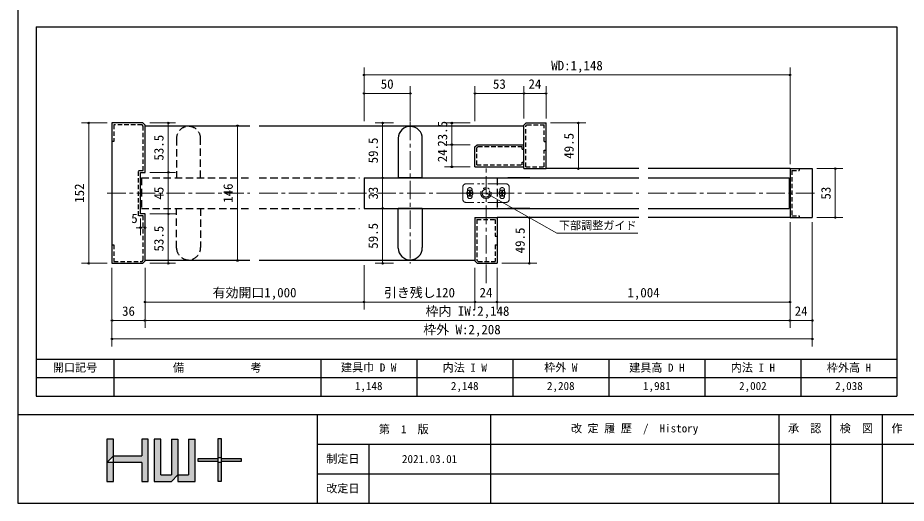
# Model space of a CAD drawing. Units: millimetres at full size. Extents: x -800 to 800, y -560 to 560.
# Drawn here: x -800 to 162, y -560 to -34 of the extents above; entities that cross this region are included whole.
import ezdxf
from ezdxf.enums import TextEntityAlignment as Align

# ---------------------------------------------------------------- set-up
doc = ezdxf.new("R2010")
doc.units = ezdxf.units.MM
doc.header["$LTSCALE"] = 4
doc.header["$PDMODE"] = 32
doc.header["$PDSIZE"] = 1.6
for name, pattern in [('CHAIN1', [8, 5, -1, 1, -1]), ('DASHED1', [1.8, 1.2, -0.6]), ('DOUBLE_CHAIN1', [8.8, 5, -1, 0.6, -0.6, 0.6, -1]), ('USER9', [3, 2, -1])]:
    doc.linetypes.add(name, pattern=pattern)
doc.layers.add('0-0', color=7, linetype='Continuous', lineweight=25)
doc.layers.add('2-0', color=7, linetype='Continuous', lineweight=25)
doc.styles.add('ＭＳ ゴシック', font='')
doc.styles.get('ＭＳ ゴシック').set_extended_font_data('MS Gothic')

msp = doc.modelspace()

# ---------------------------------------------------------------- linework, layer by layer
at = {"layer": '0-0'}
for p, q in [((-800, 560), (-800, -560)), ((-780, -44), (152, -44)), ((152, -44), (152, -444)), ((-780, -404), (152, -404)), ((-696, -404), (-696, -444)), ((-472, -404), (-472, -444)), ((-368, -404), (-368, -444)), ((-264, -404), (-264, -444)), ((-160, -404), (-160, -444)), ((-56, -404), (-56, -444)), ((48, -404), (48, -444)), ((152, -424), (-780, -424)), ((-800, -464), (800, -464)), ((-476, -464), (-476, -560)), ((-288, -464), (-288, -560)), ((24, -464), (24, -560)), ((80, -464), (80, -560)), ((136, -464), (136, -560)), ((-703.403, -490.7), (-703.403, -536.41)), ((-696.28, -490.7), (-703.403, -490.7)), ((-658.657, -490.7), (-665.78, -490.7)), ((-665.78, -490.7), (-665.78, -508.805)), ((-645.205, -490.7), (-652.328, -490.7)), ((-652.328, -490.7), (-652.328, -536.41)), ((-645.192, -529.158), (-645.192, -490.7)), ((-633.658, -490.708), (-626.549, -490.708)), ((-633.647, -490.7), (-633.647, -529.345)), ((-626.549, -490.709), (-626.549, -536.41)), ((-615.208, -490.709), (-608.02, -490.709)), ((-615.184, -490.709), (-615.184, -529.313)), ((-608.02, -536.41), (-608.02, -490.709)), ((-476, -496), (800, -496)), ((-420, -496), (-420, -560)), ((-703.403, -515.941), (-696.267, -508.805)), ((-696.267, -508.805), (-665.78, -508.805)), ((-665.78, -515.941), (-703.403, -515.941)), ((-652.328, -515.958), (-652.328, -516.358)), ((-645.192, -529.345), (-645.192, -515.731)), ((-476, -528), (24, -528)), ((-652.328, -536.41), (-633.647, -536.41)), ((-645.192, -529.345), (-633.647, -529.345)), ((-633.647, -536.41), (-626.551, -529.313)), ((-626.549, -529.313), (-615.184, -529.313)), ((-626.549, -536.41), (-608.02, -536.41)), ((-800, -560), (800, -560))]:
    msp.add_line(p, q, dxfattribs=at)
for points in [[(-780, -44), (-780, -444), (152, -444)], [(-703.403, -536.41), (-696.267, -536.41), (-696.267, -515.731), (-696.267, -490.7)], [(-665.78, -536.41), (-658.643, -536.41), (-658.643, -515.731), (-658.643, -490.7)], [(-665.78, -515.958), (-665.78, -516.358), (-665.78, -536.41)]]:
    msp.add_lwpolyline(points, dxfattribs=at)
for points in [[(-582.986, -490.01), (-579.826, -490.01), (-579.826, -510.954), (-582.986, -510.954)], [(-604.674, -511.508), (-583.514, -511.508), (-583.514, -514.74), (-604.674, -514.74)], [(-582.986, -515.383), (-579.826, -515.383), (-579.826, -536.328), (-582.986, -536.328)], [(-579.298, -511.508), (-558.138, -511.508), (-558.138, -514.74), (-579.298, -514.74)]]:
    msp.add_lwpolyline(points, close=True, dxfattribs=at)
at = {"layer": '0-0', "color": 134}
for points in [[(-582.986, -490.01), (-579.826, -490.01), (-582.986, -510.954), (-579.826, -510.954)], [(-703.403, -490.7), (-696.267, -490.7), (-703.403, -515.941), (-696.267, -508.805)], [(-665.78, -536.41), (-658.643, -536.41), (-658.657, -490.7)], [(-665.78, -536.41), (-658.657, -490.7), (-665.78, -490.7)], [(-645.205, -490.7), (-652.328, -490.7), (-652.328, -536.41)], [(-652.328, -536.41), (-645.192, -529.158), (-645.205, -490.7)], [(-626.551, -529.313), (-626.549, -490.709), (-633.647, -490.708)], [(-626.551, -529.313), (-633.647, -490.708), (-633.647, -529.345)], [(-608.02, -536.41), (-608.02, -490.709), (-615.184, -490.709)], [(-608.02, -536.41), (-615.184, -490.709), (-615.184, -529.313)], [(-696.267, -508.805), (-665.78, -515.958), (-696.267, -515.941)], [(-665.78, -508.805), (-696.267, -508.805), (-665.85, -515.941)], [(-665.78, -508.805), (-665.85, -515.941), (-665.78, -536.41)], [(-703.403, -515.941), (-703.403, -536.41), (-696.267, -515.941), (-696.267, -536.41)], [(-583.514, -511.508), (-604.674, -511.508), (-583.514, -514.74), (-604.674, -514.74)], [(-582.986, -515.383), (-579.826, -515.383), (-582.986, -536.328), (-579.826, -536.328)], [(-579.298, -511.508), (-558.138, -511.508), (-579.298, -514.74), (-558.138, -514.74)], [(-652.328, -536.41), (-633.647, -529.345), (-645.192, -529.158)], [(-652.328, -536.41), (-633.647, -536.41), (-626.551, -529.313)], [(-652.328, -536.41), (-626.551, -529.313), (-633.647, -529.345)], [(-626.549, -529.313), (-626.549, -536.41), (-608.02, -536.41)], [(-608.02, -536.41), (-615.184, -529.313), (-626.549, -529.313)]]:
    msp.add_solid(points, dxfattribs=at)
at = {"layer": '0-0'}
for points in [[(-582.986, -510.954), (-579.826, -510.954), (-582.986, -490.01), (-579.826, -490.01)], [(-703.403, -490.7), (-696.28, -490.7), (-703.403, -515.941), (-696.267, -508.805)], [(-665.78, -536.41), (-658.643, -536.41), (-658.643, -490.7)], [(-665.78, -536.41), (-658.643, -490.7), (-665.78, -508.805)], [(-665.78, -490.7), (-665.78, -508.805), (-658.657, -490.7)], [(-645.205, -490.7), (-652.328, -490.7), (-652.328, -536.41)], [(-652.328, -536.41), (-645.192, -529.158), (-645.205, -490.7)], [(-626.551, -529.313), (-626.549, -490.708), (-633.647, -490.708)], [(-626.551, -529.313), (-633.647, -490.708), (-633.647, -529.345)], [(-608.02, -536.41), (-608.02, -490.709), (-615.208, -490.709)], [(-608.02, -536.41), (-615.208, -490.709), (-615.184, -529.313)], [(-696.267, -508.805), (-696.267, -515.731), (-665.85, -515.941)], [(-665.78, -508.805), (-696.267, -508.805), (-665.85, -515.941)], [(-665.78, -508.805), (-665.85, -515.941), (-665.78, -536.41)], [(-703.403, -536.41), (-703.403, -515.941), (-696.267, -536.41), (-696.267, -515.731)], [(-604.674, -511.508), (-604.674, -514.74), (-583.514, -511.508), (-583.514, -514.74)], [(-582.986, -515.383), (-582.986, -536.328), (-579.826, -515.383), (-579.826, -536.328)], [(-579.298, -511.508), (-579.298, -514.74), (-558.138, -511.508), (-558.138, -514.74)], [(-652.328, -536.41), (-633.647, -529.345), (-645.192, -529.158)], [(-652.328, -536.41), (-633.647, -536.41), (-626.551, -529.313)], [(-652.328, -536.41), (-626.551, -529.313), (-633.647, -529.345)], [(-626.551, -529.313), (-626.549, -536.41), (-608.02, -536.41)], [(-608.02, -536.41), (-615.184, -529.313), (-626.551, -529.313)]]:
    msp.add_solid(points, dxfattribs=at)
at = {"layer": '2-0', "color": 4, "lineweight": 9}
for p, q in [((-425, -88), (-425, -116)), ((-425, -96), (36.227, -96)), ((36.227, -88), (36.227, -192.5)), ((-425, -108), (-425, -146)), ((-375, -108), (-375, -146)), ((-305, -108), (-305, -146)), ((-252, -108), (-252, -143)), ((-228, -108), (-228, -143)), ((-425, -116), (-375, -116)), ((-305, -116), (-252, -116)), ((-252, -116), (-228, -116)), ((-731.098, -148), (-703.098, -148)), ((-723.098, -300), (-723.098, -148)), ((-629.098, -148), (-657.098, -148)), ((-637.098, -201.5), (-637.098, -148)), ((-562.098, -297), (-562.098, -151)), ((-413, -148), (-393, -148)), ((-405, -207.5), (-405, -148)), ((-338, -148), (-310, -148)), ((-330, -171.5), (-330, -148)), ((-185, -148), (-223, -148)), ((-193, -197.5), (-193, -148)), ((-338, -171.5), (-310, -171.5)), ((-330, -195.5), (-330, -171.5)), ((-629.098, -201.5), (-657.098, -201.5)), ((-637.098, -246.5), (-637.098, -201.5)), ((-338, -195.5), (-310, -195.5)), ((-185, -197.5), (-223, -197.5)), ((93.227, -197.5), (65.227, -197.5)), ((85.227, -250.5), (85.227, -197.5)), ((-413, -207.5), (-375, -207.5)), ((-413, -207.5), (-393, -207.5)), ((-405, -240.5), (-405, -207.5)), ((-268.184, -207.344), (-268.184, -207.656)), ((-268.184, -207.656), (-268.184, -207.344)), ((-293, -224), (-216.383, -267.318)), ((-629.098, -246.5), (-657.098, -246.5)), ((-637.098, -300), (-637.098, -246.5)), ((-413, -240.5), (-375, -240.5)), ((-405, -300), (-405, -240.5)), ((-667.098, -269.5), (-667.098, -251.5)), ((-662.098, -269.5), (-662.098, -251.5)), ((-238, -250.5), (-276, -250.5)), ((-246, -300), (-246, -250.5)), ((36.227, -350), (36.227, -255.5)), ((60.227, -370), (60.227, -255.5)), ((93.227, -250.5), (65.227, -250.5)), ((-671.77, -261.5), (-662.098, -261.5)), ((-128.554, -267.318), (-216.383, -267.318)), ((-731.098, -300), (-703.098, -300)), ((-698.098, -370), (-698.098, -305)), ((-662.098, -350), (-662.098, -305)), ((-629.098, -300), (-657.098, -300)), ((-425, -350), (-425, -302)), ((-413, -300), (-393, -300)), ((-305, -350), (-305, -305)), ((-281, -350), (-281, -305)), ((-238, -300), (-276, -300)), ((-662.098, -342), (-425, -342)), ((-662.098, -370), (-662.098, -342)), ((-425, -342), (-305, -342)), ((-305, -342), (-281, -342)), ((-281, -342), (36.227, -342)), ((36.227, -370), (36.227, -342)), ((-698.098, -362), (-662.098, -362)), ((-698.098, -390), (-698.098, -362)), ((-662.098, -362), (36.227, -362)), ((36.227, -362), (60.227, -362)), ((60.227, -390), (60.227, -362)), ((-698.098, -382), (60.227, -382))]:
    msp.add_line(p, q, dxfattribs=at)
at = {"layer": '2-0'}
for p, q in [((-698.098, -148), (-698.098, -300)), ((-662.098, -151), (-548.549, -151)), ((-538.549, -151), (-252, -151)), ((-388, -164.385), (-388, -207.5)), ((-362, -207.5), (-362, -165)), ((-667.098, -246.5), (-667.098, -201.5)), ((-127.386, -197.5), (-228, -197.5)), ((36.227, -197.5), (-117.386, -197.5)), ((36.227, -197.5), (36.227, -250.5)), ((36.227, -197.5), (60.227, -197.5)), ((60.227, -197.5), (60.227, -250.5)), ((-425, -207.5), (-425, -240.5)), ((-425, -207.5), (-127.386, -207.5)), ((-362, -207.5), (-388, -207.5)), ((-245.415, -207.5), (-269.434, -207.5)), ((-255.415, -207.5), (-269.434, -207.5)), ((-662.098, -246.5), (-667.098, -246.5)), ((-425, -240.5), (-127.386, -240.5)), ((-362, -240.5), (-388, -240.5)), ((-388, -283.615), (-388, -240.5)), ((-362, -240.5), (-362, -283)), ((-255.415, -240.5), (-269.434, -240.5)), ((-245.415, -240.5), (-269.434, -240.5)), ((-117.386, -240.5), (35.227, -240.5)), ((-305, -250.5), (-281, -250.5)), ((-281, -250.5), (-281, -300)), ((-127.386, -250.5), (-281, -250.5)), ((36.227, -250.5), (-117.386, -250.5)), ((36.227, -250.5), (60.227, -250.5)), ((-548.549, -297), (-662.098, -297)), ((-305, -297), (-538.549, -297))]:
    msp.add_line(p, q, dxfattribs=at)
at = {"layer": '2-0', "linetype": 'DASHED1'}
for p, q in [((-696.098, -150), (-696.098, -168)), ((-665.426, -150), (-696.098, -150)), ((-664.098, -151.328), (-665.426, -150)), ((-664.098, -199.5), (-664.098, -151.328)), ((-250, -151.328), (-248.672, -150)), ((-250, -195.5), (-250, -151.328)), ((-248.672, -150), (-230, -150)), ((-230, -168), (-230, -150)), ((-696.098, -168), (-698.098, -168)), ((-230, -168), (-228, -168)), ((-303, -174.828), (-301.672, -173.5)), ((-303, -193.5), (-303, -174.828)), ((-301.672, -173.5), (-254, -173.5)), ((-254, -176.5), (-254, -173.5)), ((-254, -176.5), (-252, -176.5)), ((-230, -177.5), (-228, -177.5)), ((-230, -195.5), (-230, -177.5)), ((-669.098, -199.5), (-664.098, -199.5)), ((-669.098, -248.5), (-669.098, -199.5)), ((-303, -193.5), (-254, -193.5)), ((-250, -195.5), (-230, -195.5)), ((38.227, -199.5), (46.227, -199.5)), ((46.227, -197.5), (46.227, -199.5)), ((-664.098, -248.5), (-669.098, -248.5)), ((-664.098, -296.672), (-664.098, -248.5)), ((-283, -270.5), (-281, -270.5)), ((-283, -280), (-281, -280)), ((-283, -280), (-283, -298)), ((-696.098, -298), (-665.426, -298)), ((-665.426, -298), (-664.098, -296.672))]:
    msp.add_line(p, q, dxfattribs=at)
at = {"layer": '2-0', "color": 4, "linetype": 'CHAIN1', "lineweight": 9}
for p, q in [((-375, -146.688), (-375, -300.098)), ((-293, -321.5), (-293, -196.661)), ((-703.098, -224), (-548.549, -224)), ((-538.549, -224), (-127.386, -224)), ((-326.234, -224), (-262.426, -224)), ((-117.386, -224), (65.227, -224))]:
    msp.add_line(p, q, dxfattribs=at)
at = {"layer": '2-0', "linetype": 'USER9'}
for p, q in [((-628.098, -164.385), (-628.098, -207.5)), ((-602.098, -207.5), (-602.098, -165)), ((-666.098, -207.5), (-548.549, -207.5)), ((-538.549, -207.5), (-430, -207.5)), ((-281, -207.5), (-281, -240.5)), ((-628.098, -283.615), (-628.098, -240.5)), ((-602.098, -240.5), (-602.098, -283)), ((-538.549, -240.5), (-430, -240.5))]:
    msp.add_line(p, q, dxfattribs=at)
at = {"layer": '2-0', "color": 4, "linetype": 'DOUBLE_CHAIN1', "lineweight": 9}
for p, q in [((-318, -217), (-318, -231)), ((-271, -214), (-315, -214)), ((-313, -220.5), (-313, -227.5)), ((-308, -227.5), (-308, -220.5)), ((-278, -220.5), (-278, -227.5)), ((-273, -227.5), (-273, -220.5)), ((-268, -231), (-268, -217)), ((-311.403, -223.677), (-311.605, -223.475)), ((-311.025, -222.895), (-310.823, -223.097)), ((-310.823, -224.903), (-311.025, -225.105)), ((-310.177, -223.097), (-309.993, -223.493)), ((-309.976, -225.105), (-310.177, -224.903)), ((-309.597, -223.677), (-309.396, -223.475)), ((-309.597, -224.323), (-309.396, -224.525)), ((-276.403, -224.323), (-276.604, -224.525)), ((-276.403, -223.677), (-276.007, -223.493)), ((-275.823, -223.097), (-276.024, -222.895)), ((-276.024, -225.105), (-275.823, -224.903)), ((-274.975, -222.895), (-275.177, -223.097)), ((-274.395, -223.475), (-274.597, -223.677)), ((-274.597, -224.323), (-274.395, -224.525)), ((-271, -234), (-315, -234))]:
    msp.add_line(p, q, dxfattribs=at)
at = {"layer": '2-0'}
for points in [[(-667.098, -201.5), (-662.098, -201.5), (-662.098, -150.5), (-664.598, -148), (-698.098, -148)], [(-252, -197.5), (-228, -197.5), (-228, -148)], [(-252, -197.5), (-252, -150.5), (-249.5, -148), (-228, -148)], [(-305, -195.5), (-252, -195.5), (-252, -171.5)], [(-305, -195.5), (-305, -174), (-302.5, -171.5), (-252, -171.5)], [(-117.386, -207.5), (35.227, -207.5), (35.227, -240.5)], [(-698.098, -300), (-664.598, -300), (-662.098, -297.5), (-662.098, -246.5)], [(-305, -250.5), (-305, -297.5), (-302.5, -300), (-281, -300)]]:
    msp.add_lwpolyline(points, dxfattribs=at)
at = {"layer": '2-0', "linetype": 'DASHED1'}
for points in [[(-254, -193.5), (-254, -190.5), (-252, -190.5)], [(38.227, -199.5), (38.227, -248.5), (46.227, -248.5), (46.227, -250.5)], [(-303, -252.5), (-303, -296.672), (-301.672, -298), (-283, -298)], [(-303, -252.5), (-283, -252.5), (-283, -270.5)], [(-698.098, -280), (-696.098, -280), (-696.098, -298)]]:
    msp.add_lwpolyline(points, dxfattribs=at)
at = {"layer": '2-0', "linetype": 'USER9'}
msp.add_lwpolyline([(-666.098, -207.5), (-666.098, -240.5), (-548.549, -240.5)], dxfattribs=at)
at = {"layer": '2-0', "color": 4, "linetype": 'DOUBLE_CHAIN1', "lineweight": 9}
for points in [[(-312.37, -227.239), (-308.63, -227.239), (-306.76, -224), (-308.63, -220.761), (-312.37, -220.761), (-314.24, -224)], [(-271.76, -224), (-273.63, -220.761), (-277.37, -220.761), (-279.24, -224), (-277.37, -227.239), (-273.63, -227.239)], [(-311.008, -223.493), (-310.823, -223.097), (-310.827, -222.931), (-310.965, -221.836), (-311.025, -222.895), (-311.209, -223.291)], [(-310.036, -226.164), (-309.976, -225.105), (-309.791, -224.709), (-309.993, -224.507), (-310.177, -224.903), (-310.173, -225.069)], [(-309.431, -223.673), (-308.334, -223.535), (-309.396, -223.475), (-309.791, -223.291), (-309.993, -223.493), (-309.597, -223.677)], [(-276.007, -224.507), (-276.403, -224.323), (-276.569, -224.327), (-277.666, -224.465), (-276.604, -224.525), (-276.209, -224.709)], [(-275.823, -223.097), (-275.827, -222.931), (-275.964, -221.836), (-276.024, -222.895), (-276.209, -223.291), (-276.007, -223.493)], [(-273.333, -223.535), (-274.395, -223.475), (-274.791, -223.291), (-274.992, -223.493), (-274.597, -223.677), (-274.431, -223.673)]]:
    msp.add_lwpolyline(points, close=True, dxfattribs=at)
for points in [[(-311.008, -223.493), (-311.403, -223.677), (-311.569, -223.673), (-312.667, -223.535), (-311.605, -223.475), (-311.209, -223.291)], [(-310.965, -226.164), (-311.025, -225.105), (-311.209, -224.709), (-311.605, -224.525), (-312.667, -224.465), (-311.569, -224.327), (-311.403, -224.323), (-311.605, -224.525)], [(-311.403, -224.323), (-311.008, -224.507), (-311.209, -224.709)], [(-311.008, -224.507), (-310.823, -224.903), (-310.827, -225.069), (-310.965, -226.164)], [(-309.791, -223.291), (-309.976, -222.895), (-310.036, -221.836), (-310.173, -222.931), (-310.177, -223.097), (-309.976, -222.895)], [(-309.993, -224.507), (-309.597, -224.323), (-309.431, -224.327), (-308.334, -224.465), (-309.396, -224.525), (-309.791, -224.709)], [(-276.209, -223.291), (-276.604, -223.475), (-277.666, -223.535), (-276.569, -223.673), (-276.403, -223.677), (-276.604, -223.475)], [(-276.007, -224.507), (-275.823, -224.903), (-275.827, -225.069), (-275.964, -226.164), (-276.024, -225.105), (-276.209, -224.709)], [(-274.992, -223.493), (-275.177, -223.097), (-275.173, -222.931), (-275.035, -221.836), (-274.975, -222.895), (-274.791, -223.291)], [(-273.333, -224.465), (-274.395, -224.525), (-274.791, -224.709), (-274.975, -225.105), (-275.035, -226.164), (-275.173, -225.069), (-275.177, -224.903), (-274.975, -225.105)], [(-275.177, -224.903), (-274.992, -224.507), (-274.791, -224.709)], [(-274.992, -224.507), (-274.597, -224.323), (-274.431, -224.327), (-273.333, -224.465)]]:
    msp.add_lwpolyline(points, dxfattribs=at)
for radius in [5.75, 4.25]:
    msp.add_circle((-293, -224), radius, dxfattribs=at)
at = {"layer": '2-0', "linetype": 'USER9'}
for centre, start, end in [((-615.098, -164.692), 358.64478, 178.64478), ((-615.098, -283.308), 181.35522, 1.35522)]:
    msp.add_arc(centre, 13.004, start, end, dxfattribs=at)
at = {"layer": '2-0'}
for centre, start, end in [((-375, -164.692), 358.64478, 178.64478), ((-375, -283.308), 181.35522, 1.35522)]:
    msp.add_arc(centre, 13.004, start, end, dxfattribs=at)
at = {"layer": '2-0', "color": 4, "lineweight": 9}
for start, end in [(90, 270), (270, 90)]:
    msp.add_arc((-268.184, -207.5), 0.156, start, end, dxfattribs=at)
at = {"layer": '2-0', "color": 4, "linetype": 'DOUBLE_CHAIN1', "lineweight": 9}
for centre, radius, start, end in [((-315, -217), 3, 90, 180), ((-310.5, -224), 3.25, 37.66427, 37.44941), ((-310.5, -220.5), 2.5, 90, 180), ((-310.5, -220.5), 2.5, 0, 90), ((-275.5, -224), 3.25, 37.66427, 37.44941), ((-275.5, -220.5), 2.5, 90, 180), ((-275.5, -220.5), 2.5, 0, 90), ((-271, -217), 3, 0, 90), ((-310.5, -227.5), 2.5, 180, 270), ((-310.233, -224), 2.478, 169.19486, 190.80514), ((-310.5, -224), 1.118, 162.98773, 197.01227), ((-310.5, -224.27), 2.478, 90, 100.80514), ((-310.5, -223.73), 2.478, 259.19486, 270), ((-310.5, -224), 1.118, 72.98773, 107.01227), ((-310.5, -224), 1.118, 252.98773, 287.01227), ((-310.5, -224.27), 2.478, 79.19486, 90), ((-310.5, -223.73), 2.478, 270, 280.80514), ((-310.5, -227.5), 2.5, 270, 0), ((-310.5, -224), 1.118, 342.98773, 17.01227), ((-310.768, -224), 2.478, 349.19486, 10.80514), ((-275.5, -227.5), 2.5, 180, 270), ((-275.232, -224), 2.478, 169.19486, 190.80514), ((-275.5, -224), 1.118, 162.98773, 197.01227), ((-275.5, -224.27), 2.478, 90, 100.80514), ((-275.5, -223.73), 2.478, 259.19486, 270), ((-275.5, -224), 1.118, 72.98773, 107.01227), ((-275.5, -224), 1.118, 252.98773, 287.01227), ((-275.5, -224.27), 2.478, 79.19486, 90), ((-275.5, -223.73), 2.478, 270, 280.80514), ((-275.5, -227.5), 2.5, 270, 0), ((-275.5, -224), 1.118, 342.98773, 17.01227), ((-275.767, -224), 2.478, 349.19486, 10.80514), ((-315, -231), 3, 180, 270), ((-271, -231), 3, 270, 0)]:
    msp.add_arc(centre, radius, start, end, dxfattribs=at)
at = {"layer": '2-0', "color": 4}
for p in [(-425, -96), (36.227, -96), (-425, -116), (-375, -116), (-305, -116), (-252, -116), (-228, -116), (-723.098, -148), (-637.098, -148), (-562.098, -151), (-405, -148), (-330, -148), (-193, -148), (-330, -171.5), (-637.098, -201.5), (-330, -195.5), (-193, -197.5), (85.227, -197.5), (-405, -207.5), (-405, -207.5), (-405, -240.5), (-637.098, -246.5), (-246, -250.5), (85.227, -250.5), (-667.098, -261.5), (-662.098, -261.5), (-562.098, -297), (-723.098, -300), (-637.098, -300), (-405, -300), (-246, -300), (-662.098, -342), (-425, -342), (-305, -342), (-281, -342), (36.227, -342), (-698.098, -362), (-662.098, -362), (36.227, -362), (60.227, -362), (-698.098, -382), (60.227, -382)]:
    msp.add_point(p, dxfattribs=at)

# ---------------------------------------------------------------- texts
at = {"layer": '0-0', "style": 'ＭＳ ゴシック'}
for s, p in [('開口記号', (-762, -420.08)), ('備\u3000\u3000\u3000\u3000\u3000\u3000考', (-632, -420.08)), ('建具巾 D W', (-450, -419.918)), ('内法 I W', (-340, -420.108)), ('枠外 W', (-230, -419.92)), ('建具高 D H', (-138, -420.131)), ('内法 I H', (-28, -420.131)), ('枠外高 H', (76, -420.131)), ('1,148', (-435, -440)), ('2,148', (-331, -440)), ('2,208', (-227, -440)), ('1,981', (-123, -440)), ('2,002', (-19, -440)), ('2,038', (85, -440)), ('第\u30001\u3000版', (-409, -486.85)), ('改 定 履 歴\u3000/\u3000History', (-201, -485.894)), ('承\u3000認', (34, -485.92)), ('検\u3000図', (90, -485.92)), ('作\u3000成', (146, -485.92)), ('制定日', (-466, -518.955)), ('2021.03.01', (-384, -519.107)), ('改定日', (-466, -550.955))]:
    msp.add_text(s, height=8.798, dxfattribs=at).set_placement(p, align=Align.BOTTOM_LEFT)
at = {"layer": '2-0', "style": 'ＭＳ ゴシック'}
for s, height, p in [('WD:1,148', 10.26, (-222.386, -94)), ('50', 10.26, (-407, -114)), ('53', 10.26, (-285.5, -114)), ('24', 10.26, (-247, -114)), ('5', 10.26, (-677.117, -259.5)), ('下部調整ガイド', 8.798, (-214.006, -266.051)), ('有効開口1,000', 10.26, (-589.049, -340)), ('引き残し120', 10.26, (-403.5, -340)), ('24', 10.26, (-300, -340)), ('1,004', 10.26, (-139.886, -340)), ('枠内 IW:2,148', 10.26, (-358.435, -360)), ('36', 10.26, (-687.098, -360)), ('24', 10.26, (41.227, -360)), ('枠外 W:2,208', 10.26, (-360.935, -380))]:
    msp.add_text(s, height=height, dxfattribs=at).set_placement(p, align=Align.BOTTOM_LEFT)
for s, p in [('23.5', (-332, -173.75)), ('53.5', (-639.098, -188.75)), ('49.5', (-195, -186.75)), ('59.5', (-407, -191.75)), ('24', (-332, -190.5)), ('152', (-725.098, -234.5)), ('45', (-639.098, -231)), ('146', (-564.098, -234.5)), ('33', (-407, -231)), ('53', (83.227, -231)), ('59.5', (-407, -284.25)), ('53.5', (-639.098, -287.25)), ('49.5', (-248, -289.25))]:
    msp.add_text(s, height=10.26, rotation=90, dxfattribs=at).set_placement(p, align=Align.BOTTOM_LEFT)

doc.saveas('drawing.dxf')
